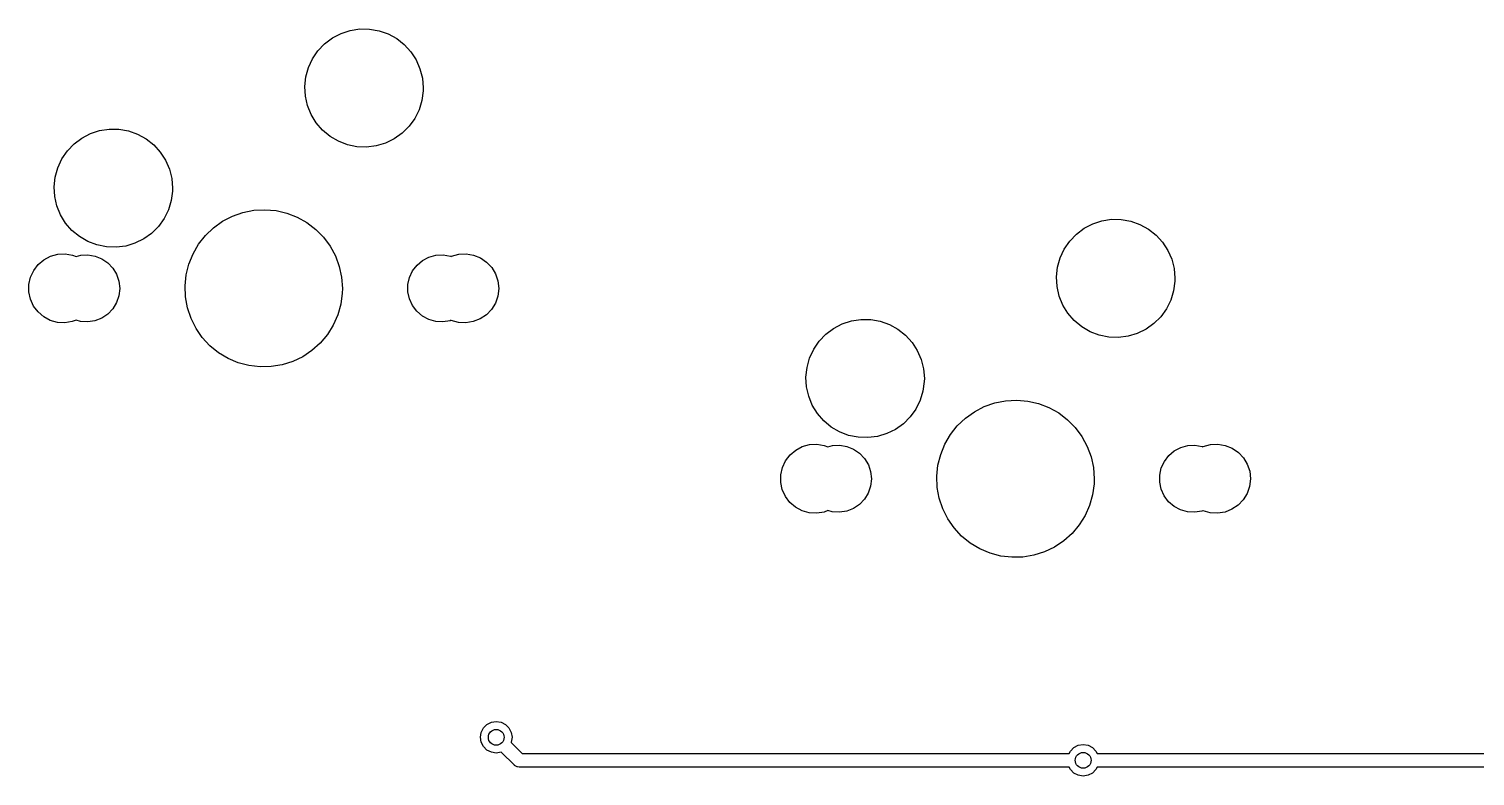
# Model space of a CAD drawing. Extents: x 52 to 375, y -138 to -43.
# Drawn here: x 128.16 to 164.81, y -61.64 to -42.7 of the extents above; entities that cross this region are included whole.
import ezdxf

# ---------------------------------------------------------------- set-up
doc = ezdxf.new("R2010")
doc.units = 0
doc.layers.add('BLACK', color=7, linetype='CONTINUOUS')

msp = doc.modelspace()

# ---------------------------------------------------------------- linework, layer by layer
at = {"layer": 'BLACK', "linetype": 'CONTINUOUS'}
for p, q in [((135.853, -42.9267), (136.071, -42.8132)), ((136.071, -42.8132), (136.304, -42.7368)), ((136.304, -42.7368), (136.547, -42.6997)), ((136.547, -42.6997), (136.793, -42.7027)), ((136.793, -42.7027), (137.035, -42.7458)), ((137.035, -42.7458), (137.267, -42.8278)), ((137.267, -42.8278), (137.482, -42.9466)), ((135.486, -43.252), (135.656, -43.0743)), ((135.656, -43.0743), (135.853, -42.9267)), ((137.482, -42.9466), (137.675, -43.099)), ((137.675, -43.099), (137.84, -43.2808)), ((135.244, -43.6781), (135.348, -43.4551)), ((135.348, -43.4551), (135.486, -43.252)), ((137.84, -43.2808), (137.974, -43.4872)), ((137.974, -43.4872), (138.072, -43.7126)), ((135.152, -44.1594), (135.179, -43.9149)), ((135.179, -43.9149), (135.244, -43.6781)), ((138.072, -43.7126), (138.132, -43.951)), ((138.132, -43.951), (138.152, -44.196)), ((135.167, -44.4048), (135.152, -44.1594)), ((138.15, -44.2693), (138.118, -44.513)), ((138.152, -44.196), (138.15, -44.2693)), ((135.221, -44.6446), (135.167, -44.4048)), ((135.313, -44.8723), (135.221, -44.6446)), ((138.118, -44.513), (138.047, -44.7482)), ((135.442, -45.0819), (135.313, -44.8723)), ((137.938, -44.9686), (137.794, -45.1682)), ((138.047, -44.7482), (137.938, -44.9686)), ((129.503, -45.4667), (129.721, -45.3532)), ((129.721, -45.3532), (129.954, -45.2768)), ((129.954, -45.2768), (130.197, -45.2397)), ((130.197, -45.2397), (130.443, -45.2427)), ((130.443, -45.2427), (130.685, -45.2858)), ((130.685, -45.2858), (130.917, -45.3678)), ((130.917, -45.3678), (131.132, -45.4866)), ((135.603, -45.2677), (135.442, -45.0819)), ((135.792, -45.4247), (135.603, -45.2677)), ((136.004, -45.5487), (135.792, -45.4247)), ((137.62, -45.3417), (137.42, -45.4844)), ((137.794, -45.1682), (137.62, -45.3417)), ((128.998, -45.9951), (129.136, -45.792)), ((129.136, -45.792), (129.306, -45.6143)), ((129.306, -45.6143), (129.503, -45.4667)), ((131.132, -45.4866), (131.325, -45.639)), ((131.325, -45.639), (131.49, -45.8208)), ((136.234, -45.6364), (136.004, -45.5487)), ((136.474, -45.6854), (136.234, -45.6364)), ((136.72, -45.6945), (136.474, -45.6854)), ((136.964, -45.6632), (136.72, -45.6945)), ((137.199, -45.5926), (136.964, -45.6632)), ((137.42, -45.4844), (137.199, -45.5926)), ((128.894, -46.2181), (128.998, -45.9951)), ((131.49, -45.8208), (131.624, -46.0272)), ((131.624, -46.0272), (131.722, -46.2526)), ((128.802, -46.6994), (128.829, -46.4549)), ((128.829, -46.4549), (128.894, -46.2181)), ((131.722, -46.2526), (131.782, -46.491)), ((131.782, -46.491), (131.802, -46.736)), ((128.817, -46.9448), (128.802, -46.6994)), ((131.8, -46.8093), (131.768, -47.053)), ((131.802, -46.736), (131.8, -46.8093)), ((128.871, -47.1846), (128.817, -46.9448)), ((128.963, -47.4123), (128.871, -47.1846)), ((131.768, -47.053), (131.697, -47.2882)), ((129.092, -47.6219), (128.963, -47.4123)), ((129.253, -47.8077), (129.092, -47.6219)), ((131.588, -47.5086), (131.444, -47.7082)), ((131.697, -47.2882), (131.588, -47.5086)), ((132.841, -47.7397), (133.07, -47.5759)), ((133.07, -47.5759), (133.32, -47.4461)), ((133.32, -47.4461), (133.586, -47.3528)), ((133.586, -47.3528), (133.862, -47.2978)), ((133.862, -47.2978), (134.143, -47.2823)), ((134.143, -47.2823), (134.424, -47.3066)), ((134.424, -47.3066), (134.698, -47.3702)), ((134.698, -47.3702), (134.961, -47.4719)), ((134.961, -47.4719), (135.207, -47.6095)), ((135.207, -47.6095), (135.431, -47.7804)), ((154.903, -47.7527), (155.121, -47.6392)), ((155.121, -47.6392), (155.354, -47.5628)), ((155.354, -47.5628), (155.597, -47.5257)), ((155.597, -47.5257), (155.843, -47.5287)), ((155.843, -47.5287), (156.085, -47.5718)), ((156.085, -47.5718), (156.317, -47.6538)), ((129.442, -47.9647), (129.253, -47.8077)), ((129.654, -48.0887), (129.442, -47.9647)), ((131.27, -47.8817), (131.07, -48.0244)), ((131.444, -47.7082), (131.27, -47.8817)), ((132.463, -48.1553), (132.637, -47.9341)), ((132.637, -47.9341), (132.841, -47.7397)), ((135.431, -47.7804), (135.628, -47.9811)), ((135.628, -47.9811), (135.796, -48.2076)), ((154.536, -48.078), (154.706, -47.9003)), ((154.706, -47.9003), (154.903, -47.7527)), ((156.317, -47.6538), (156.532, -47.7726)), ((156.532, -47.7726), (156.725, -47.925)), ((156.725, -47.925), (156.89, -48.1068)), ((129.884, -48.1764), (129.654, -48.0887)), ((130.124, -48.2254), (129.884, -48.1764)), ((130.37, -48.2345), (130.124, -48.2254)), ((130.614, -48.2032), (130.37, -48.2345)), ((130.849, -48.1326), (130.614, -48.2032)), ((131.07, -48.0244), (130.849, -48.1326)), ((132.321, -48.3988), (132.463, -48.1553)), ((135.796, -48.2076), (135.929, -48.4555)), ((154.294, -48.5041), (154.398, -48.2811)), ((154.398, -48.2811), (154.536, -48.078)), ((156.89, -48.1068), (157.024, -48.3132)), ((157.024, -48.3132), (157.122, -48.5386)), ((128.284, -48.8227), (128.398, -48.6726)), ((128.398, -48.6726), (128.543, -48.5506)), ((128.543, -48.5506), (128.71, -48.4624)), ((128.71, -48.4624), (128.892, -48.4123)), ((128.892, -48.4123), (129.081, -48.4024)), ((129.081, -48.4024), (129.267, -48.4332)), ((129.267, -48.4332), (129.358, -48.4695)), ((129.358, -48.4695), (129.476, -48.4369)), ((129.476, -48.4369), (129.659, -48.4273)), ((129.659, -48.4273), (129.841, -48.4573)), ((129.841, -48.4573), (130.011, -48.5255)), ((130.011, -48.5255), (130.163, -48.6287)), ((130.163, -48.6287), (130.289, -48.7621)), ((132.148, -48.9332), (132.216, -48.6599)), ((132.216, -48.6599), (132.321, -48.3988)), ((135.929, -48.4555), (136.027, -48.7197)), ((136.027, -48.7197), (136.086, -48.9951)), ((137.885, -48.8357), (137.996, -48.6898)), ((137.996, -48.6898), (138.137, -48.5713)), ((138.137, -48.5713), (138.299, -48.4857)), ((138.299, -48.4857), (138.476, -48.4369)), ((138.476, -48.4369), (138.659, -48.4273)), ((138.659, -48.4273), (138.841, -48.4573)), ((138.841, -48.4573), (138.863, -48.4662)), ((138.863, -48.4662), (138.87, -48.4624)), ((138.87, -48.4624), (139.052, -48.4123)), ((139.052, -48.4123), (139.241, -48.4024)), ((139.241, -48.4024), (139.427, -48.4332)), ((139.427, -48.4332), (139.603, -48.5034)), ((139.603, -48.5034), (139.759, -48.6097)), ((139.759, -48.6097), (139.889, -48.747)), ((154.229, -48.7409), (154.294, -48.5041)), ((157.122, -48.5386), (157.182, -48.777)), ((128.162, -49.1785), (128.204, -48.994)), ((128.204, -48.994), (128.284, -48.8227)), ((130.289, -48.7621), (130.384, -48.9195)), ((130.384, -48.9195), (130.442, -49.0935)), ((130.442, -49.0935), (130.462, -49.276)), ((132.119, -49.2134), (132.148, -48.9332)), ((136.086, -48.9951), (136.106, -49.276)), ((137.767, -49.1813), (137.807, -49.0021)), ((137.807, -49.0021), (137.885, -48.8357)), ((139.889, -48.747), (139.986, -48.909)), ((139.986, -48.909), (140.047, -49.0881)), ((140.047, -49.0881), (140.067, -49.276)), ((154.202, -48.9854), (154.229, -48.7409)), ((154.217, -49.2308), (154.202, -48.9854)), ((157.2, -49.0953), (157.168, -49.339)), ((157.182, -48.777), (157.202, -49.022)), ((157.202, -49.022), (157.2, -49.0953)), ((128.162, -49.3675), (128.162, -49.1785)), ((128.202, -49.5522), (128.162, -49.3675)), ((130.441, -49.4643), (130.381, -49.6379)), ((130.462, -49.2819), (130.441, -49.4643)), ((130.462, -49.276), (130.462, -49.2819)), ((132.13, -49.4948), (132.119, -49.2134)), ((136.102, -49.4012), (136.064, -49.6803)), ((136.106, -49.276), (136.102, -49.4012)), ((137.767, -49.3648), (137.767, -49.1813)), ((137.805, -49.5443), (137.767, -49.3648)), ((140.045, -49.4699), (139.984, -49.6486)), ((140.067, -49.2821), (140.045, -49.4699)), ((140.067, -49.276), (140.067, -49.2821)), ((154.271, -49.4706), (154.217, -49.2308)), ((154.363, -49.6983), (154.271, -49.4706)), ((157.168, -49.339), (157.097, -49.5742)), ((128.28, -49.724), (128.202, -49.5522)), ((128.394, -49.875), (128.28, -49.724)), ((130.285, -49.7946), (130.158, -49.9271)), ((130.381, -49.6379), (130.285, -49.7946)), ((132.181, -49.7719), (132.13, -49.4948)), ((132.27, -50.039), (132.181, -49.7719)), ((136.064, -49.6803), (135.988, -49.9514)), ((137.882, -49.7112), (137.805, -49.5443)), ((137.992, -49.8579), (137.882, -49.7112)), ((139.885, -49.8099), (139.754, -49.9463)), ((139.984, -49.6486), (139.885, -49.8099)), ((154.492, -49.9079), (154.363, -49.6983)), ((156.988, -49.7946), (156.844, -49.9942)), ((157.097, -49.5742), (156.988, -49.7946)), ((128.538, -49.998), (128.394, -49.875)), ((128.704, -50.0873), (128.538, -49.998)), ((128.886, -50.1387), (128.704, -50.0873)), ((129.075, -50.15), (128.886, -50.1387)), ((129.261, -50.1204), (129.075, -50.15)), ((129.358, -50.0824), (129.261, -50.1204)), ((129.47, -50.1141), (129.358, -50.0824)), ((129.654, -50.125), (129.47, -50.1141)), ((129.835, -50.0963), (129.654, -50.125)), ((130.006, -50.0293), (129.835, -50.0963)), ((130.158, -49.9271), (130.006, -50.0293)), ((132.396, -50.291), (132.27, -50.039)), ((135.988, -49.9514), (135.874, -50.209)), ((138.132, -49.9773), (137.992, -49.8579)), ((138.294, -50.0641), (138.132, -49.9773)), ((138.47, -50.1141), (138.294, -50.0641)), ((138.654, -50.125), (138.47, -50.1141)), ((138.835, -50.0963), (138.654, -50.125)), ((138.861, -50.0858), (138.835, -50.0963)), ((138.864, -50.0873), (138.861, -50.0858)), ((139.046, -50.1387), (138.864, -50.0873)), ((139.235, -50.15), (139.046, -50.1387)), ((139.421, -50.1204), (139.235, -50.15)), ((139.597, -50.0514), (139.421, -50.1204)), ((139.754, -49.9463), (139.597, -50.0514)), ((148.553, -50.2927), (148.771, -50.1792)), ((148.771, -50.1792), (149.004, -50.1028)), ((149.004, -50.1028), (149.247, -50.0657)), ((149.247, -50.0657), (149.493, -50.0687)), ((149.493, -50.0687), (149.735, -50.1118)), ((149.735, -50.1118), (149.967, -50.1938)), ((149.967, -50.1938), (150.182, -50.3126)), ((154.653, -50.0937), (154.492, -49.9079)), ((154.842, -50.2507), (154.653, -50.0937)), ((156.67, -50.1677), (156.47, -50.3104)), ((156.844, -49.9942), (156.67, -50.1677)), ((132.556, -50.5227), (132.396, -50.291)), ((132.747, -50.7295), (132.556, -50.5227)), ((135.725, -50.448), (135.544, -50.6636)), ((135.874, -50.209), (135.725, -50.448)), ((148.186, -50.618), (148.356, -50.4403)), ((148.356, -50.4403), (148.553, -50.2927)), ((150.182, -50.3126), (150.375, -50.465)), ((150.375, -50.465), (150.54, -50.6468)), ((155.054, -50.3747), (154.842, -50.2507)), ((155.284, -50.4624), (155.054, -50.3747)), ((155.524, -50.5114), (155.284, -50.4624)), ((155.77, -50.5205), (155.524, -50.5114)), ((156.014, -50.4892), (155.77, -50.5205)), ((156.249, -50.4186), (156.014, -50.4892)), ((156.47, -50.3104), (156.249, -50.4186)), ((132.965, -50.9073), (132.747, -50.7295)), ((133.207, -51.0526), (132.965, -50.9073)), ((135.334, -50.8515), (135.1, -51.008)), ((135.544, -50.6636), (135.334, -50.8515)), ((147.944, -51.0441), (148.048, -50.8211)), ((148.048, -50.8211), (148.186, -50.618)), ((150.54, -50.6468), (150.674, -50.8532)), ((150.674, -50.8532), (150.772, -51.0786)), ((133.466, -51.1624), (133.207, -51.0526)), ((133.738, -51.2346), (133.466, -51.1624)), ((134.018, -51.2677), (133.738, -51.2346)), ((134.3, -51.2611), (134.018, -51.2677)), ((134.577, -51.2148), (134.3, -51.2611)), ((134.846, -51.1299), (134.577, -51.2148)), ((135.1, -51.008), (134.846, -51.1299)), ((147.852, -51.5254), (147.879, -51.2809)), ((147.879, -51.2809), (147.944, -51.0441)), ((150.772, -51.0786), (150.832, -51.317)), ((147.867, -51.7708), (147.852, -51.5254)), ((150.85, -51.6353), (150.818, -51.879)), ((150.832, -51.317), (150.852, -51.562)), ((150.852, -51.562), (150.85, -51.6353)), ((147.921, -52.0106), (147.867, -51.7708)), ((148.013, -52.2383), (147.921, -52.0106)), ((150.818, -51.879), (150.747, -52.1142)), ((148.142, -52.4479), (148.013, -52.2383)), ((150.638, -52.3346), (150.494, -52.5342)), ((150.747, -52.1142), (150.638, -52.3346)), ((151.891, -52.5657), (152.12, -52.4019)), ((152.12, -52.4019), (152.37, -52.2721)), ((152.37, -52.2721), (152.636, -52.1788)), ((152.636, -52.1788), (152.912, -52.1238)), ((152.912, -52.1238), (153.193, -52.1083)), ((153.193, -52.1083), (153.474, -52.1326)), ((153.474, -52.1326), (153.748, -52.1962)), ((153.748, -52.1962), (154.011, -52.2979)), ((154.011, -52.2979), (154.257, -52.4355)), ((148.303, -52.6337), (148.142, -52.4479)), ((148.492, -52.7907), (148.303, -52.6337)), ((150.32, -52.7077), (150.12, -52.8504)), ((150.494, -52.5342), (150.32, -52.7077)), ((151.513, -52.9813), (151.687, -52.7601)), ((151.687, -52.7601), (151.891, -52.5657)), ((154.257, -52.4355), (154.481, -52.6064)), ((154.481, -52.6064), (154.678, -52.8071)), ((148.704, -52.9147), (148.492, -52.7907)), ((148.934, -53.0024), (148.704, -52.9147)), ((149.174, -53.0514), (148.934, -53.0024)), ((149.42, -53.0605), (149.174, -53.0514)), ((149.664, -53.0292), (149.42, -53.0605)), ((149.899, -52.9586), (149.664, -53.0292)), ((150.12, -52.8504), (149.899, -52.9586)), ((151.371, -53.2248), (151.513, -52.9813)), ((154.678, -52.8071), (154.846, -53.0336)), ((154.846, -53.0336), (154.979, -53.2815)), ((147.334, -53.6487), (147.448, -53.4986)), ((147.448, -53.4986), (147.593, -53.3766)), ((147.593, -53.3766), (147.76, -53.2884)), ((147.76, -53.2884), (147.942, -53.2383)), ((147.942, -53.2383), (148.131, -53.2284)), ((148.131, -53.2284), (148.317, -53.2592)), ((148.317, -53.2592), (148.408, -53.2955)), ((148.408, -53.2955), (148.526, -53.2629)), ((148.526, -53.2629), (148.709, -53.2533)), ((148.709, -53.2533), (148.891, -53.2833)), ((148.891, -53.2833), (149.061, -53.3515)), ((149.061, -53.3515), (149.213, -53.4547)), ((149.213, -53.4547), (149.339, -53.5881)), ((151.198, -53.7592), (151.266, -53.4859)), ((151.266, -53.4859), (151.371, -53.2248)), ((154.979, -53.2815), (155.077, -53.5457)), ((157.046, -53.5158), (157.187, -53.3973)), ((157.187, -53.3973), (157.349, -53.3117)), ((157.349, -53.3117), (157.526, -53.2629)), ((157.526, -53.2629), (157.709, -53.2533)), ((157.709, -53.2533), (157.891, -53.2833)), ((157.891, -53.2833), (157.913, -53.2922)), ((157.913, -53.2922), (157.92, -53.2884)), ((157.92, -53.2884), (158.102, -53.2383)), ((158.102, -53.2383), (158.291, -53.2284)), ((158.291, -53.2284), (158.477, -53.2592)), ((158.477, -53.2592), (158.653, -53.3294)), ((158.653, -53.3294), (158.809, -53.4357)), ((158.809, -53.4357), (158.939, -53.573)), ((147.212, -54.0045), (147.254, -53.82)), ((147.254, -53.82), (147.334, -53.6487)), ((149.339, -53.5881), (149.434, -53.7455)), ((149.434, -53.7455), (149.492, -53.9195)), ((151.169, -54.0394), (151.198, -53.7592)), ((155.077, -53.5457), (155.136, -53.8211)), ((155.136, -53.8211), (155.156, -54.102)), ((156.817, -54.0073), (156.857, -53.8281)), ((156.857, -53.8281), (156.935, -53.6617)), ((156.935, -53.6617), (157.046, -53.5158)), ((158.939, -53.573), (159.036, -53.735)), ((159.036, -53.735), (159.097, -53.9141)), ((147.212, -54.1935), (147.212, -54.0045)), ((147.252, -54.3782), (147.212, -54.1935)), ((149.512, -54.1079), (149.491, -54.2903)), ((149.492, -53.9195), (149.512, -54.102)), ((149.512, -54.102), (149.512, -54.1079)), ((151.18, -54.3208), (151.169, -54.0394)), ((155.152, -54.2272), (155.114, -54.5063)), ((155.156, -54.102), (155.152, -54.2272)), ((156.817, -54.1908), (156.817, -54.0073)), ((156.855, -54.3703), (156.817, -54.1908)), ((159.117, -54.1081), (159.095, -54.2959)), ((159.097, -53.9141), (159.117, -54.102)), ((159.117, -54.102), (159.117, -54.1081)), ((147.33, -54.55), (147.252, -54.3782)), ((147.444, -54.701), (147.33, -54.55)), ((149.431, -54.4639), (149.335, -54.6206)), ((149.491, -54.2903), (149.431, -54.4639)), ((151.231, -54.5979), (151.18, -54.3208)), ((151.32, -54.865), (151.231, -54.5979)), ((155.114, -54.5063), (155.038, -54.7774)), ((156.932, -54.5372), (156.855, -54.3703)), ((157.042, -54.6839), (156.932, -54.5372)), ((159.034, -54.4746), (158.935, -54.6359)), ((159.095, -54.2959), (159.034, -54.4746)), ((147.588, -54.824), (147.444, -54.701)), ((147.754, -54.9133), (147.588, -54.824)), ((147.936, -54.9647), (147.754, -54.9133)), ((148.125, -54.976), (147.936, -54.9647)), ((148.311, -54.9464), (148.125, -54.976)), ((148.408, -54.9084), (148.311, -54.9464)), ((148.52, -54.9401), (148.408, -54.9084)), ((148.704, -54.951), (148.52, -54.9401)), ((148.885, -54.9223), (148.704, -54.951)), ((149.056, -54.8553), (148.885, -54.9223)), ((149.208, -54.7531), (149.056, -54.8553)), ((149.335, -54.6206), (149.208, -54.7531)), ((151.446, -55.117), (151.32, -54.865)), ((155.038, -54.7774), (154.924, -55.035)), ((157.182, -54.8033), (157.042, -54.6839)), ((157.344, -54.8901), (157.182, -54.8033)), ((157.52, -54.9401), (157.344, -54.8901)), ((157.704, -54.951), (157.52, -54.9401)), ((157.885, -54.9223), (157.704, -54.951)), ((157.911, -54.9118), (157.885, -54.9223)), ((157.914, -54.9133), (157.911, -54.9118)), ((158.096, -54.9647), (157.914, -54.9133)), ((158.285, -54.976), (158.096, -54.9647)), ((158.471, -54.9464), (158.285, -54.976)), ((158.647, -54.8774), (158.471, -54.9464)), ((158.804, -54.7723), (158.647, -54.8774)), ((158.935, -54.6359), (158.804, -54.7723)), ((151.606, -55.3487), (151.446, -55.117)), ((154.775, -55.274), (154.594, -55.4896)), ((154.924, -55.035), (154.775, -55.274)), ((151.797, -55.5555), (151.606, -55.3487)), ((152.015, -55.7333), (151.797, -55.5555)), ((154.384, -55.6775), (154.15, -55.834)), ((154.594, -55.4896), (154.384, -55.6775)), ((152.257, -55.8786), (152.015, -55.7333)), ((152.516, -55.9884), (152.257, -55.8786)), ((152.788, -56.0606), (152.516, -55.9884)), ((153.068, -56.0937), (152.788, -56.0606)), ((153.627, -56.0408), (153.35, -56.0871)), ((153.896, -55.9559), (153.627, -56.0408)), ((154.15, -55.834), (153.896, -55.9559)), ((153.35, -56.0871), (153.068, -56.0937)), ((139.623, -60.5318), (139.68, -60.4203)), ((139.68, -60.4203), (139.768, -60.3318)), ((139.768, -60.3318), (139.88, -60.275)), ((139.88, -60.275), (140.004, -60.2554)), ((140.004, -60.2554), (140.127, -60.275)), ((140.127, -60.275), (140.239, -60.3318)), ((140.239, -60.3318), (140.327, -60.4203)), ((140.327, -60.4203), (140.384, -60.5318)), ((139.604, -60.6554), (139.623, -60.5318)), ((139.623, -60.779), (139.604, -60.6554)), ((139.68, -60.8905), (139.623, -60.779)), ((140.384, -60.779), (140.381, -60.7852)), ((140.381, -60.7852), (140.66, -61.0643)), ((140.384, -60.5318), (140.404, -60.6554)), ((140.404, -60.6554), (140.384, -60.779)), ((139.768, -60.979), (139.68, -60.8905)), ((139.88, -61.0358), (139.768, -60.979)), ((140.004, -61.0554), (139.88, -61.0358)), ((140.127, -61.0358), (140.004, -61.0554)), ((140.133, -61.0327), (140.127, -61.0358)), ((140.464, -61.363), (140.133, -61.0327)), ((140.66, -61.0643), (154.522, -61.0643)), ((154.522, -61.0643), (154.553, -61.0042)), ((154.553, -61.0042), (154.641, -60.9157)), ((154.641, -60.9157), (154.753, -60.8589)), ((154.753, -60.8589), (154.876, -60.8393)), ((154.876, -60.8393), (155, -60.8589)), ((155, -60.8589), (155.111, -60.9157)), ((155.111, -60.9157), (155.2, -61.0042)), ((155.2, -61.0042), (155.23, -61.0643)), ((155.23, -61.0643), (177.713, -61.0643)), ((140.468, -61.3655), (140.464, -61.363)), ((140.47, -61.3693), (140.468, -61.3655)), ((140.503, -61.387), (140.47, -61.3693)), ((140.535, -61.4063), (140.503, -61.387)), ((140.54, -61.4066), (140.535, -61.4063)), ((140.544, -61.4088), (140.54, -61.4066)), ((140.588, -61.4143), (140.544, -61.4088)), ((154.522, -61.4143), (140.588, -61.4143)), ((154.553, -61.4744), (154.522, -61.4143)), ((154.641, -61.5629), (154.553, -61.4744)), ((154.753, -61.6197), (154.641, -61.5629)), ((155.111, -61.5629), (155, -61.6197)), ((155.2, -61.4744), (155.111, -61.5629)), ((155.23, -61.4143), (155.2, -61.4744)), ((177.641, -61.4143), (155.23, -61.4143)), ((154.876, -61.6393), (154.753, -61.6197)), ((155, -61.6197), (154.876, -61.6393))]:
    msp.add_line(p, q, dxfattribs=at)
at = {"layer": 'BLACK'}
for centre in [(140.004, -60.6554), (154.876, -61.2393)]:
    msp.add_circle(centre, 0.2, dxfattribs=at)

doc.saveas('drawing.dxf')
